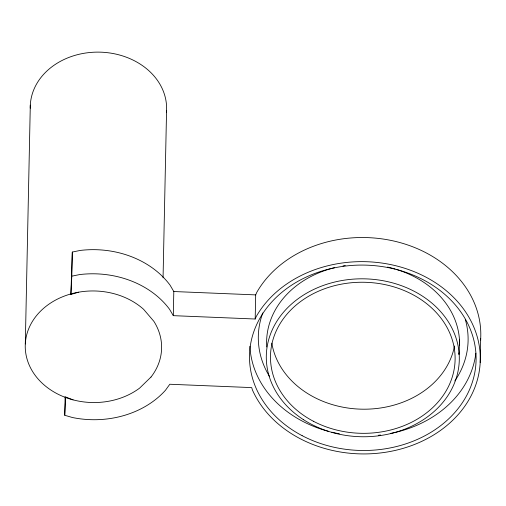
<?xml version="1.0" encoding="UTF-8"?>
<svg xmlns="http://www.w3.org/2000/svg" width="506" height="506" viewBox="0 0 506 506"><rect width="100%" height="100%" fill="white"/><g stroke="black" fill="none" stroke-linecap="round" stroke-linejoin="round"><path stroke-width="0.76" d="M25.3 343.96L30.303 105.128M78.531 292.202L70.884 294.441L71.808 276.175L79.682 274.568A89.176 72.959 1.2 0 1 169.567 309.299L173.299 315.662L255.182 319.014L256.213 316.598A117.5 96.134 1.2 0 1 438.139 284.53A117.5 96.134 1.2 0 1 430.391 436.893A117.5 96.134 1.2 0 1 252.475 390.094L251.691 387.602L169.807 384.25L165.449 390.278A89.176 72.959 1.2 0 1 72.415 417.52L64.736 415.268L65.129 396.59M70.884 294.441L72.314 252.051L80.188 250.438A89.176 72.959 1.2 0 1 170.073 285.175L173.805 291.532L173.299 315.662M71.808 276.175L72.314 252.051M163.058 277.813L166.563 110.706M255.182 319.014L255.688 294.89L256.719 292.474A117.5 96.134 1.2 0 1 391.929 240.616A117.5 96.134 1.2 0 1 480.605 340.032M459.17 354.124L459.473 339.652M480.194 362.593L480.7 338.47M64.736 415.268L65.666 397.001L73.06 399.86M173.805 291.532L255.688 294.89M454.514 345.977A92.326 75.533 1.2 0 1 362.334 409.19A92.326 75.533 1.2 0 1 271.823 343.138M465.267 319.337A104.913 85.837 1.2 0 1 454.831 380.929M269.42 376.293A104.913 85.837 1.2 0 1 262.785 312.967M459.012 352.815A96.519 78.968 1.2 0 1 458.784 354.352M266.738 346.971A96.519 78.968 1.2 0 1 334.567 267.674M342.948 265.941A96.519 78.968 1.2 0 1 345.275 265.574M387.552 267.086A96.519 78.968 1.2 0 1 395.097 269.028M396.577 269.47A96.519 78.968 1.2 0 1 459.606 345.067M475.849 353.232A113.306 92.699 1.2 0 1 390.689 433.421M380.569 435.033A113.306 92.699 1.2 0 1 378.305 435.286M339.381 433.8A113.306 92.699 1.2 0 1 331.81 432.194M328.761 431.422A113.306 92.699 1.2 0 1 249.901 346.256M30.252 108.183A68.196 55.793 1.2 0 1 100.327 52.156A68.196 55.793 1.2 0 1 166.461 112.231M151.016 377.033L139.599 388.134A68.196 55.793 1.2 0 1 43.25 384.187A68.196 55.793 1.2 0 1 47.26 305.371A68.196 55.793 1.2 0 1 143.609 309.318L153.849 321.304A68.196 55.793 1.2 0 1 151.016 377.033M313.359 421.239A92.326 75.533 1.2 0 0 455.039 361.562A92.326 75.533 1.2 0 0 320.007 290.558A92.326 75.533 1.2 0 0 313.359 421.239M302.126 435.66A113.306 92.699 1.2 0 0 476.001 362.422A113.306 92.699 1.2 0 0 310.279 275.277A113.306 92.699 1.2 0 0 302.126 435.66M303.239 419.512A96.519 78.968 1.2 0 0 458.347 369.589A96.519 78.968 1.2 0 0 326.819 284.258A96.519 78.968 1.2 0 0 303.239 419.512"/></g></svg>
